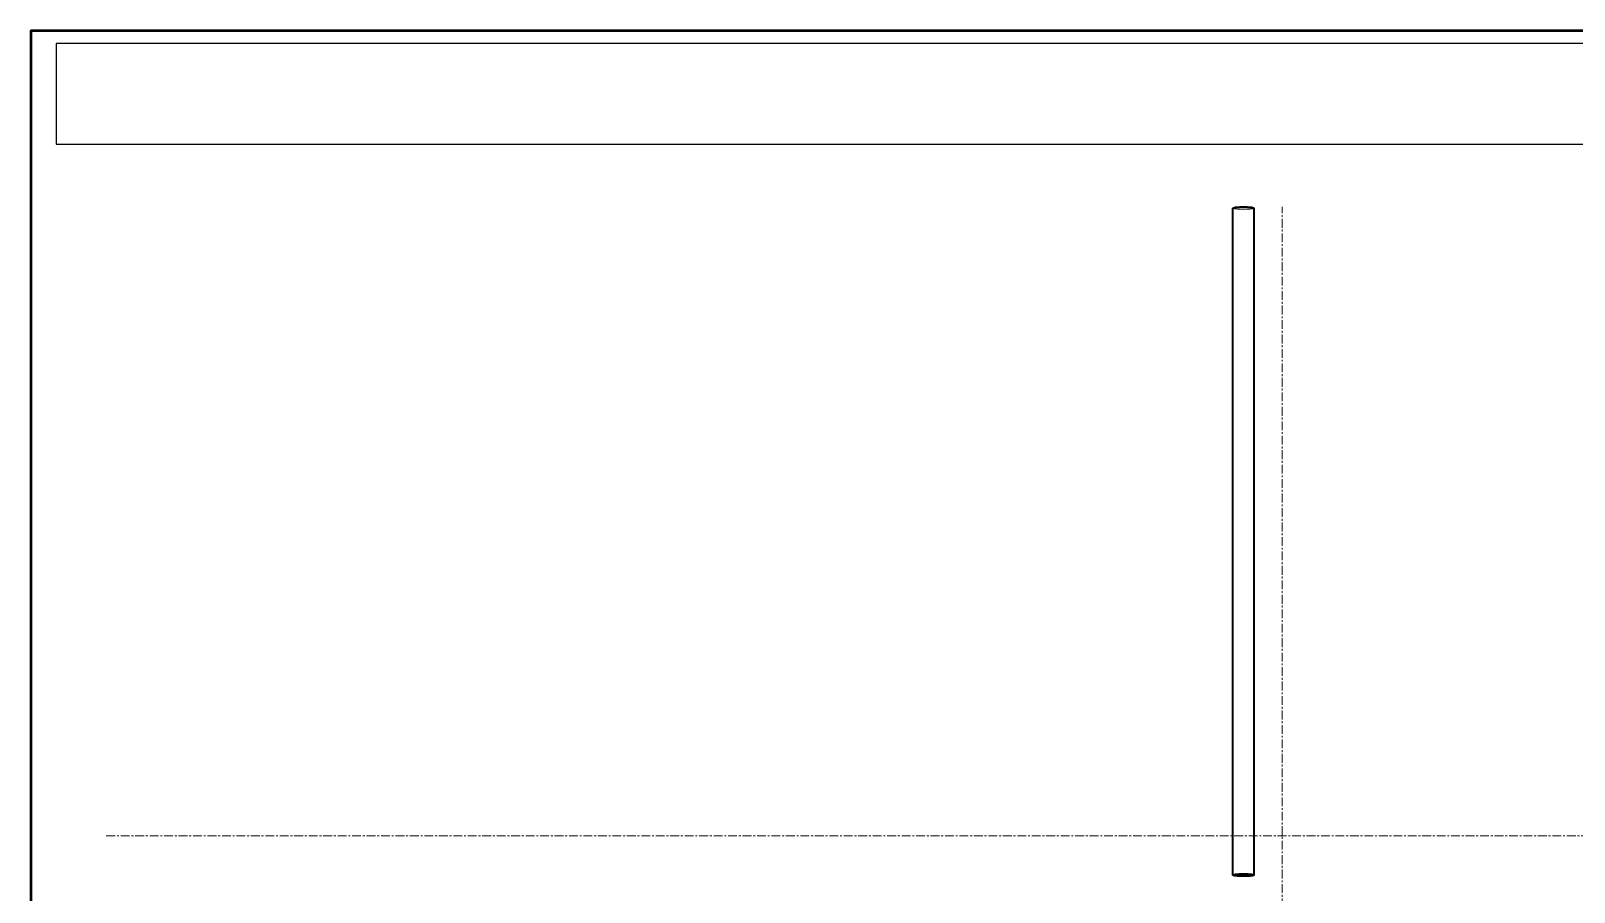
# Model space of a CAD drawing. Header units: millimetres. Extents: x 10 to 410, y 10 to 287.
# Drawn here: x 10 to 132.7, y 218.5 to 287 of the extents above; entities that cross this region are included whole.
import ezdxf

# ---------------------------------------------------------------- set-up
doc = ezdxf.new("R2010")
doc.units = ezdxf.units.MM
doc.linetypes.add('CENTER', pattern=[1.15, 0.7, -0.15, 0.15, -0.15])
doc.linetypes.add('DASHED', pattern=[0.75, 0.5, -0.25])
for name, color, linetype, lineweight in [('BORDER', 7, 'CONTINUOUS', 50), ('CENTER', 4, 'CENTER', 13), ('HIDDEN', 8, 'DASHED', 18), ('TITLE_BLOCK', 7, 'CONTINUOUS', 25), ('VISIBLE', 7, 'CONTINUOUS', 35)]:
    doc.layers.add(name, color=color, linetype=linetype, lineweight=lineweight)

msp = doc.modelspace()

# ---------------------------------------------------------------- linework, layer by layer
at = {"layer": 'BORDER'}
msp.add_lwpolyline([(10, 10), (410, 10), (410, 287), (10, 287)], close=True, dxfattribs=at)
at = {"layer": 'CENTER'}
for p, q in [((109.5, 169), (109.5, 273)), ((16, 223), (203, 223))]:
    msp.add_line(p, q, dxfattribs=at)
at = {"layer": 'HIDDEN'}
msp.add_lwpolyline([(107.29, 272.91), (107.22, 272.87), (107.15, 272.86), (107.08, 272.84), (107, 272.84), (106.93, 272.83), (106.85, 272.82), (106.78, 272.82), (106.7, 272.82), (106.63, 272.81), (106.55, 272.81), (106.48, 272.81), (106.4, 272.81), (106.33, 272.81), (106.25, 272.81), (106.18, 272.82), (106.1, 272.82), (106.03, 272.82), (105.95, 272.83), (105.88, 272.84), (105.8, 272.84), (105.73, 272.86), (105.65, 272.87), (105.59, 272.91)], dxfattribs=at)
at = {"layer": 'TITLE_BLOCK'}
msp.add_lwpolyline([(12, 278), (408, 278), (408, 286), (12, 286)], close=True, dxfattribs=at)
at = {"layer": 'VISIBLE'}
for points in [[(105.59, 272.91), (105.65, 272.94), (105.73, 272.96), (105.8, 272.97), (105.88, 272.98), (105.95, 272.98), (106.03, 272.99), (106.1, 272.99), (106.18, 273), (106.25, 273), (106.33, 273), (106.4, 273), (106.48, 273), (106.55, 273), (106.63, 273), (106.7, 273), (106.78, 272.99), (106.85, 272.99), (106.93, 272.98), (107, 272.98), (107.08, 272.97), (107.15, 272.96), (107.23, 272.94), (107.29, 272.91)], [(105.59, 219.87), (105.59, 222.18), (105.59, 224.48), (105.59, 226.79), (105.59, 229.09), (105.59, 231.4), (105.59, 233.7), (105.59, 236.01), (105.59, 238.32), (105.59, 240.62), (105.59, 242.93), (105.59, 245.23), (105.59, 247.54), (105.59, 249.85), (105.59, 252.15), (105.59, 254.46), (105.59, 256.76), (105.59, 259.07), (105.59, 261.38), (105.59, 263.68), (105.59, 265.99), (105.59, 268.29), (105.59, 270.6), (105.59, 272.91)], [(107.29, 272.91), (107.29, 272.91), (107.29, 272.91), (107.29, 272.91), (107.29, 272.91), (107.29, 272.91), (107.29, 272.91), (107.29, 272.91), (107.29, 272.91), (107.29, 272.91), (107.29, 272.91), (107.29, 272.91), (107.29, 272.91), (107.29, 272.91), (107.29, 272.91), (107.29, 272.91), (107.29, 272.91), (107.29, 272.91), (107.29, 272.91), (107.29, 272.91), (107.29, 272.91), (107.29, 272.91), (107.29, 272.91), (107.29, 272.91)], [(107.29, 219.87), (107.29, 222.18), (107.29, 224.48), (107.29, 226.79), (107.29, 229.09), (107.29, 231.4), (107.29, 233.7), (107.29, 236.01), (107.29, 238.32), (107.29, 240.62), (107.29, 242.93), (107.29, 245.23), (107.29, 247.54), (107.29, 249.85), (107.29, 252.15), (107.29, 254.46), (107.29, 256.76), (107.29, 259.07), (107.29, 261.38), (107.29, 263.68), (107.29, 265.99), (107.29, 268.29), (107.29, 270.6), (107.29, 272.91)], [(105.59, 219.87), (105.65, 219.9), (105.73, 219.92), (105.8, 219.93), (105.88, 219.94), (105.95, 219.95), (106.03, 219.95), (106.1, 219.96), (106.18, 219.96), (106.25, 219.96), (106.33, 219.96), (106.4, 219.96), (106.48, 219.96), (106.55, 219.96), (106.63, 219.96), (106.7, 219.96), (106.78, 219.96), (106.85, 219.95), (106.93, 219.95), (107, 219.94), (107.08, 219.93), (107.15, 219.92), (107.23, 219.9), (107.29, 219.87)], [(107.29, 219.87), (107.22, 219.83), (107.15, 219.82), (107.08, 219.81), (107, 219.8), (106.93, 219.79), (106.85, 219.79), (106.78, 219.78), (106.7, 219.78), (106.63, 219.78), (106.55, 219.78), (106.48, 219.78), (106.4, 219.78), (106.33, 219.78), (106.25, 219.78), (106.18, 219.78), (106.1, 219.78), (106.03, 219.79), (105.95, 219.79), (105.88, 219.8), (105.8, 219.81), (105.73, 219.82), (105.65, 219.83), (105.59, 219.87)], [(107.29, 219.87), (107.29, 219.87), (107.29, 219.87), (107.29, 219.87), (107.29, 219.87), (107.29, 219.87), (107.29, 219.87), (107.29, 219.87), (107.29, 219.87), (107.29, 219.87), (107.29, 219.87), (107.29, 219.87), (107.29, 219.87), (107.29, 219.87), (107.29, 219.87), (107.29, 219.87), (107.29, 219.87), (107.29, 219.87), (107.29, 219.87), (107.29, 219.87), (107.29, 219.87), (107.29, 219.87), (107.29, 219.87), (107.29, 219.87)]]:
    msp.add_lwpolyline(points, dxfattribs=at)

doc.saveas('drawing.dxf')
